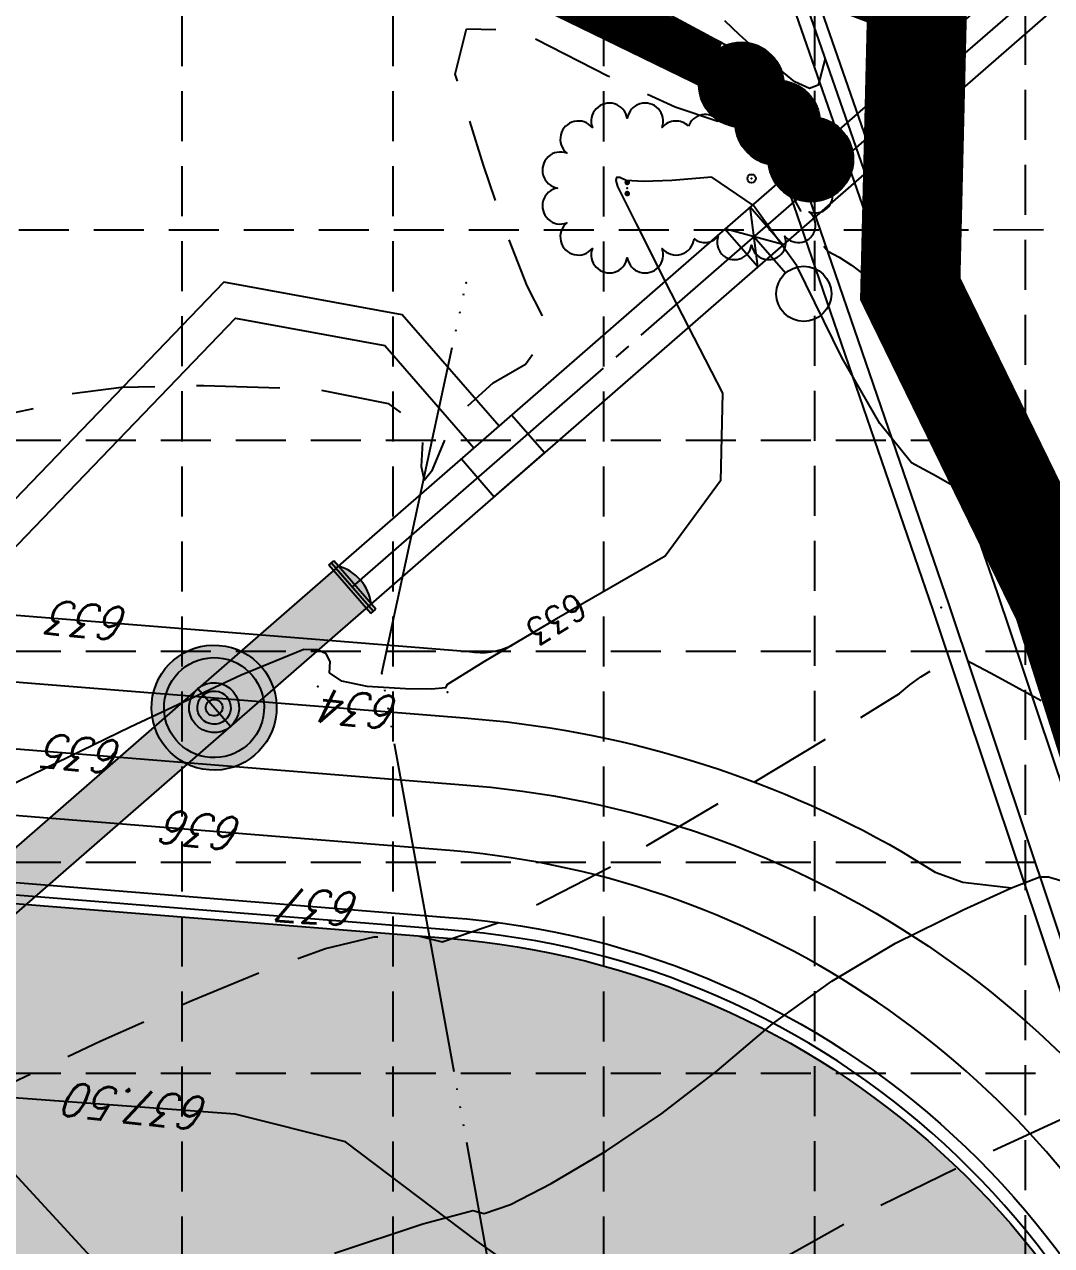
# Model space of a CAD drawing. Header units: feet. Extents: x 4829 to 5337, y 4560 to 5371.
# Drawn here: x 5149.5 to 5211.1, y 5246.1 to 5319.4 of the extents above; entities that cross this region are included whole.
import ezdxf
from ezdxf.enums import TextEntityAlignment as Align

# ---------------------------------------------------------------- set-up
doc = ezdxf.new("R2010")
doc.units = ezdxf.units.FT
doc.header["$LTSCALE"] = 20
doc.header["$MEASUREMENT"] = 0
doc.header["$PDSIZE"] = 0.5
for name, pattern in [('DASHED2', [0.375, 0.25, -0.125]), ('HIDDEN', [0.375, 0.25, -0.125]), ('Prop.Base$0$CENTER', [2.6999999999999997, 2.5, -0.05, 0.1, -0.05]), ('Prop.Base$0$CREEK', [1.2000000000000002, 1, -0.05, 0, -0.05, 0, -0.05, 0, -0.05]), ('Prop.Base$0$DASHED', [0.8, 0.75, -0.05]), ('Prop.Base$0$STRUCTCL', [1.1500000000000001, 1, -0.05, 0.05, -0.05])]:
    doc.linetypes.add(name, pattern=pattern)
doc.layers.get('0').update_dxf_attribs({"linetype": 'CONTINUOUS'})
for name, color, linetype in [('CONST-ENTRANCE', 3, 'CONTINUOUS'), ('EC', 43, 'CONTINUOUS'), ('GRID', 254, 'HIDDEN'), ('PC', 80, 'CONTINUOUS'), ('Prop.Base$0$CREEK', 9, 'Prop.Base$0$CREEK'), ('Prop.Base$0$DISCHARGE-PIPE', 2, 'CONTINUOUS'), ('Prop.Base$0$DISCHARGE-SOLID', 40, 'CONTINUOUS'), ('Prop.Base$0$EELEC', 9, 'CONTINUOUS'), ('Prop.Base$0$EPVMT', 8, 'Prop.Base$0$DASHED'), ('Prop.Base$0$FENCE', 242, 'Prop.Base$0$DASHED'), ('Prop.Base$0$FUTWATER', 3, 'Prop.Base$0$CENTER'), ('Prop.Base$0$HATCH-ROAD', 50, 'CONTINUOUS'), ('Prop.Base$0$PIPE0', 242, 'CONTINUOUS'), ('Prop.Base$0$PPVMT-PS', 2, 'CONTINUOUS'), ('Prop.Base$0$PSEW0', 52, 'CONTINUOUS'), ('Prop.Base$0$PSEW1', 30, 'CONTINUOUS'), ('Prop.Base$0$PTGSR', 6, 'CONTINUOUS'), ('Prop.Base$0$pwat', 2, 'CONTINUOUS'), ('Prop.Base$0$TREE', 72, 'CONTINUOUS'), ('Prop.Base$0$TREET', 23, 'CONTINUOUS'), ('Prop.Base$0$WALL', 52, 'CONTINUOUS'), ('SANDBAGS', 3, 'CONTINUOUS'), ('SILT FENCE', 4, 'DASHED2')]:
    doc.layers.add(name, color=color, linetype=linetype)
doc.styles.add('80', font='romans.shx', dxfattribs={"width": 0.9, "height": 1.6})
doc.styles.add('S100', font='romans.shx', dxfattribs={"width": 0.9, "oblique": 20, "height": 2})
doc.linetypes.add('Prop.Base$0$FENCELINE2', pattern='A,0.25,[132,ltypeshp.shx,S=0.1,R=0,X=0,Y=0],-0.2,1', length=1.45)

# ---------------------------------------------------------------- blocks, each defined once
blk = doc.blocks.new('Prop.Base$0$treet')
at = {"layer": 'Prop.Base$0$TREET', "const_width": 0.5}
blk.add_lwpolyline([(-0.25, 0, 1), (0.25, 0, 1)], format="xyb", close=True, dxfattribs=at)
blk = doc.blocks.new('Prop.Base$0$2-treet')
at = {"layer": 'Prop.Base$0$TREET', "rotation": 191.7768489882769}
for p in [(4.326576799940085e-06, 0.9999999999922693), (-4.32657657256641e-06, -0.9999999999888587)]:
    blk.add_blockref('Prop.Base$0$treet', p, dxfattribs=at)
blk = doc.blocks.new('Prop.Base$0$FLG36')
for p, q in [((2.379999999999995, 22.99999999999983), (-2.379999999999995, 22.99999999999983)), ((-2.379999999999995, 22.99999999999983), (-2.379999999999995, -23.00000000000054)), ((0, 22.99999999999983), (0, -22.99999999999986)), ((2.379999999999995, 22.99999999999983), (2.379999999999995, -22.99999999999946)), ((2.379999999999995, -22.99999999999946), (-2.379999999999995, -23.00000000000054))]:
    blk.add_line(p, q)

msp = doc.modelspace()

# ---------------------------------------------------------------- hatches: boundary and pattern name
at = {"layer": 'Prop.Base$0$DISCHARGE-SOLID'}
for points in [[(5170.127409438058, 5284.499604151051), (5168.156543449393, 5286.761392988047), (5159.859634549191, 5279.537607688018), (5161.831246880191, 5277.27646862598)], [(5170.27649525591, 5284.629480165231, 0.3007230583122805), (5168.306525818535, 5286.892098411246)], [(5130.301375236529, 5187.597040369435), (5133.291742575754, 5187.356825514581), (5138.911997134934, 5257.321797842871), (5161.836770233015, 5277.28129002177), (5159.854928050559, 5279.533464083783), (5136.019533627048, 5258.780790028534)]]:
    msp.add_hatch(color=253, dxfattribs=at).paths.add_polyline_path(points)
h = msp.add_hatch(color=253, dxfattribs=at)
h.paths.add_polyline_path([(5170.400552498359, 5284.184954749746), (5170.550134868839, 5284.315190019752), (5168.03298259132, 5287.206277852431), (5167.88340022085, 5287.076042582413)])
h.paths.add_polyline_path([(5170.250970127886, 5284.054719479738), (5170.400552498359, 5284.184954749746), (5170.126949074049, 5284.499203330603), (5169.977366749144, 5284.368968008256)])
h.paths.add_polyline_path([(5168.007421488096, 5286.631558486444), (5168.15700381331, 5286.76179380843), (5167.88340022085, 5287.076042582413), (5167.733817850374, 5286.945807312411)])
h = msp.add_hatch(color=253, dxfattribs=at)
edge = h.paths.add_edge_path(flags=16)
edge.add_ellipse((5160.845813655042, 5278.407363309298), major_axis=(-2.121320343560379, 2.121320343560396), ratio=0.9999999999995101, start_angle=476.0447881962345, end_angle=596.0447726997355)
edge.add_line((5163.7902469941, 5278.982091342227), (5159.871326829695, 5275.57004495789))
edge = h.paths.add_edge_path()
edge.add_ellipse((5160.845813655042, 5278.407363309298), major_axis=(2.651650429450776, 2.651650429450753), ratio=0.9999999999995421, start_angle=559.6229647833025, end_angle=692.4665961126354)
edge.add_line((5164.422909039369, 5279.532924774274), (5163.790246994101, 5278.982091342229))
edge.add_ellipse((5160.845813655042, 5278.407363309298), major_axis=(-2.121320343560379, 2.121320343560396), ratio=0.9999999999995101, start_angle=476.0447881962345, end_angle=596.0447726997355, ccw=False)
edge.add_line((5159.871326829697, 5275.570044957892), (5159.238664784429, 5275.019211525848))
edge = h.paths.add_edge_path(flags=16)
edge.add_ellipse((5160.845813655042, 5278.407363309298), major_axis=(-2.121320343560379, 2.121320343560396), ratio=0.9999999999995101, start_angle=296.0447731509286, end_angle=416.0447874673189)
edge.add_line((5157.901380464119, 5277.832634517459), (5161.820301225441, 5281.244681404813))
edge = h.paths.add_edge_path()
edge.add_ellipse((5160.845813655042, 5278.407363309298), major_axis=(-2.121320343560379, 2.121320343560396), ratio=0.9999999999995101, start_angle=296.04477315092856, end_angle=416.0447874673189, ccw=False)
edge.add_line((5161.820301225439, 5281.244681404813), (5162.452963200205, 5281.795514772779))
edge.add_ellipse((5160.845813655042, 5278.407363309298), major_axis=(2.651650429450776, 2.651650429450753), ratio=0.9999999999995421, start_angle=379.6229533762524, end_angle=512.4666072420108)
edge.add_line((5157.268718489348, 5277.281801149492), (5157.901380464114, 5277.832634517459))
at = {"layer": 'Prop.Base$0$HATCH-ROAD'}
h = msp.add_hatch(color=253, dxfattribs=at)
edge = h.paths.add_edge_path()
edge.add_line((5203.108353999986, 5033.195138999974), (5202.215681999989, 5034.905194999972))
edge.add_line((5202.21568199999, 5034.905194999972), (5192.015872999995, 5056.596513999973))
edge.add_line((5192.015872999995, 5056.596513999971), (5209.419229847339, 5065.480838815544))
edge.add_line((5209.41922984734, 5065.480838815547), (5214.682682779313, 5132.548228765501))
edge.add_line((5214.682682779312, 5132.548228765501), (5210.694460224135, 5132.855017206877))
edge.add_line((5210.694460224133, 5132.855017206879), (5211.68851665791, 5145.521373558468))
edge.add_arc((5181.780478872814, 5147.868558222845), 30.00000000005978, 355.5126213478386, 370.1602985273819)
edge.add_line((5211.310021197645, 5153.1606400523), (5200.360558838229, 5220.032410889488))
edge.add_arc((5170.831016513439, 5214.740329060017), 30.0000000000198, 10.16029852742904, 85.40731763288804)
edge.add_line((5173.233165061815, 5244.64400245231), (5165.531874380344, 5245.26264364692))
edge.add_arc((5164.731158197556, 5235.294752516163), 9.999999999999321, 85.40731763292293, 175.4073176328814)
edge.add_line((5154.763267066802, 5236.095468698953), (5154.362908975403, 5231.111523133563))
edge.add_line((5154.362908975401, 5231.111523133563), (5136.420704940046, 5232.552812262591))
edge.add_line((5136.420704940048, 5232.552812262591), (5136.569111039494, 5234.400278161529))
edge.add_arc((5126.60121990874, 5235.200994344319), 9.99999999999682, 355.4073176329061, 471.8842539413008)
edge.add_arc((5137.783203308933, 5207.362832637084), 40.0000000000008, 111.8842539412732, 141.3645244767783)
edge.add_line((5106.53784177188, 5232.337367315812), (5104.251761139246, 5229.477277356626))
edge.add_line((5104.251761139246, 5229.477277356622), (5082.769629014677, 5195.121991460838))
edge.add_arc((5107.383026432473, 5177.970295697613), 30.00000000001177, 145.1295231976161, 170.0706108827104)
edge.add_line((5077.832396198686, 5183.14332699337), (5066.59952537014, 5118.976227793588))
edge.add_arc((5071.511892376469, 5118.044213633276), 4.999999999985185, 169.2570684416148, 302.718605017008)
edge.add_line((5074.214460108285, 5113.837537076328), (5074.763636435484, 5113.001830571841))
edge.add_line((5074.763636435486, 5113.001830571844), (5074.110055474435, 5112.572336258053))
edge.add_line((5074.110055474435, 5112.57233625805), (5072.862202846115, 5112.005460664309))
edge.add_line((5072.862202846114, 5112.00546066431), (5072.1393346102, 5111.7150071752))
edge.add_line((5072.1393346102, 5111.715007175199), (5069.503210421429, 5110.738546599388))
edge.add_line((5069.503210421431, 5110.738546599385), (5065.365116672827, 5109.262559425242))
edge.add_line((5065.365116672828, 5109.262559425245), (5060.69364753195, 5107.520431510593))
edge.add_line((5060.693647531951, 5107.520431510593), (5055.88741144505, 5105.519857073347))
edge.add_line((5055.887411445049, 5105.519857073345), (5051.349670318678, 5103.273302439239))
edge.add_line((5051.349670318678, 5103.273302439242), (5047.467233090511, 5100.827693825854))
edge.add_line((5047.467233090511, 5100.827693825857), (5044.176265089997, 5098.168862333542))
edge.add_line((5044.176265089995, 5098.168862333541), (5041.360742112562, 5095.313687579664))
edge.add_line((5041.360742112564, 5095.313687579665), (5038.912024064588, 5092.279688653769))
edge.add_line((5038.912024064587, 5092.279688653764), (5036.800762852271, 5089.204554978473))
edge.add_line((5036.800762852271, 5089.204554978475), (5035.976359000001, 5089.770556999975))
edge.add_line((5035.976359000004, 5089.770556999975), (5038.405513472125, 5093.853865686838))
edge.add_arc((4995.434458070253, 5119.41728481745), 49.99999999997968, 329.2516469415858, 349.2570684418282)
edge.add_line((5044.558128133667, 5110.097143214519), (5046.923589572772, 5122.56478074972))
edge.add_line((5046.923589572772, 5122.564780749714), (5052.058864180277, 5151.899728172079))
edge.add_arc((5101.309914569909, 5143.278009345832), 50.00000000000989, 158.1472627682734, 170.0706108827157, ccw=False)
edge.add_line((5054.90273394848, 5161.889123948969), (5083.813006854892, 5233.981314191816))
edge.add_arc((5137.592838584279, 5207.378124549238), 60.00000000000045, 85.40731763293809, 153.6798467507531, ccw=False)
edge.add_line((5142.397135680971, 5267.185471333783), (5174.834597427389, 5264.579784713806))
edge.add_arc((5170.831016513454, 5214.740329060015), 50.0000000000064, 10.160298527453108, 85.40731763291348, ccw=False)
edge.add_line((5220.046920388072, 5223.560465442479), (5230.996382747485, 5156.688694605295))
edge.add_arc((5181.78047887289, 5147.868558222825), 49.99999999998517, -4.48737865212712, 10.160298527467774, ccw=False)
edge.add_line((5231.627208514612, 5143.956583782229), (5230.557333417511, 5130.324139213553))
edge.add_line((5230.557333417508, 5130.32413921355), (5224.194910942787, 5049.253580655624))
edge.add_arc((5343.827062082935, 5039.864841998177), 119.9999999999855, 175.5126213478605, 190.7037244954797)
edge.add_line((5225.914975051362, 5017.577183263913), (5208.802557152216, 5018.951816048198))
edge.add_line((5208.802557152216, 5018.951816048195), (5203.108353999987, 5033.195138999974))
at = {"layer": 'SANDBAGS'}
h = msp.add_hatch(dxfattribs=at)
h.set_pattern_fill('ANSI31', color=2, scale=0.5, style=0)
h.set_pattern_definition([(45, (2761.495573648682, 3024.688460101806), (-0.04419417382415922, 0.04419417382415922), [])])
edge = h.paths.add_edge_path()
edge.add_arc((5192.488998363264, 5315.770422603982), 2.546043524745688, 0, 360)
h = msp.add_hatch(dxfattribs=at)
h.set_pattern_fill('ANSI31', color=2, scale=0.5, style=0)
h.set_pattern_definition([(45, (2763.682724790034, 3022.400928014842), (-0.04419417382415922, 0.04419417382415922), [])])
edge = h.paths.add_edge_path()
edge.add_arc((5194.676149504616, 5313.482890517019), 2.546043524745688, 0, 360)
h = msp.add_hatch(dxfattribs=at)
h.set_pattern_fill('ANSI31', color=2, scale=0.5, style=0)
h.set_pattern_definition([(45, (2765.666405868207, 3020.215071985578), (-0.04419417382415922, 0.04419417382415922), [])])
edge = h.paths.add_edge_path()
edge.add_arc((5196.659830582788, 5311.297034487755), 2.546043524745688, 0, 360)

# ---------------------------------------------------------------- linework, layer by layer
at = {"layer": 'CONST-ENTRANCE', "color": 1, "linetype": 'HIDDEN', "const_width": 6, "flags": 128}
msp.add_lwpolyline([(5025.703012550485, 5171.200891394617), (5025.703012550485, 5171.200891394617), (5035.493584285423, 5128.241327259306), (5003.458221439481, 5046.681206865149), (5080.709449168308, 5115.036281934635), (5080.298148233094, 5137.099577919511), (5108.980205404328, 5135.018782390165), (5112.912420335536, 5169.698690310594), (5181.841879136929, 5163.456303722557), (5186.00540168559, 5219.406556573009), (5199.189899466693, 5204.378592960424), (5205.520821219021, 5132.305736364714), (5204.17855100216, 5069.432251508781), (5187.795867280222, 5060.264693103625), (5207.706995367992, 5016.247829731202), (5219.310523317306, 5015.539777482523), (5229.78211432956, 5014.853729984019), (5246.804871282308, 5174.532897013909), (5211.768368655425, 5284.813950995534), (5202.628408402459, 5303.520398983132), (5203.063643937773, 5321.574300565822), (5141.593780887701, 5344.85527252334), (5140.305931787145, 5350.586153735043)], dxfattribs=at)
at = {"layer": 'EC', "color": 43, "flags": 128}
for points, elevation in [([(5197.511679388009, 5317.339465455514), (5197.111143773363, 5315.742826766353), (5196.571236593007, 5315.544111083225), (5195.691690039617, 5315.94499906155), (5194.472504113195, 5316.94549070133), (5193.368366595723, 5317.887608483421), (5192.379277487204, 5318.771352407824), (5191.505236787638, 5319.596722474541)], 632), ([(5206.590316548418, 5291.250252186795), (5206.518420147607, 5290.963654513709), (5206.40463056725, 5290.94183366198), (5206.212999606942, 5291.041490795066), (5205.943527266682, 5291.262625912966), (5205.268236129907, 5291.677588810762), (5204.187126196615, 5292.286379488455), (5202.700197466807, 5293.088997946044), (5200.809309981552, 5295.46138365025), (5198.514463740848, 5299.403536601074), (5195.815658744697, 5304.915456798514), (5193.218276848971, 5308.524794157643), (5190.722318053672, 5310.23154867846), (5188.3277823588, 5310.035720360965), (5186.609668817639, 5309.96750326546), (5185.567977430191, 5310.026897391947), (5185.202708196456, 5310.213902740426), (5184.997123569913, 5310.216700990918), (5184.951223550564, 5310.035292143427), (5185.065008138408, 5309.669676197951), (5186.170614224164, 5307.420954722484), (5188.268041807831, 5303.289127717026), (5191.35729088941, 5297.274195181576), (5191.243147203944, 5292.009219468875), (5187.925610751436, 5287.494200578924), (5181.404681531882, 5283.729138511723), (5177.031497026025, 5281.15645164955), (5174.806057233867, 5279.776139992407), (5174.728362155405, 5279.588203540292), (5173.907271171048, 5279.508425636683), (5172.342784280795, 5279.53680628158), (5170.034901484646, 5279.673345474981), (5168.511553034479, 5279.990596908205), (5167.772738930296, 5280.488560581251), (5167.818459172096, 5281.167236494119), (5167.575649747946, 5281.628006163484), (5167.04431065785, 5281.870869589352), (5166.224441901807, 5281.895826771718), (5162.477729022552, 5280.353701143773), (5155.804172020089, 5277.244492705518), (5146.203770894415, 5272.568201456952)], 633), ([(5168.066996395553, 5245.679233109343), (5173.37060939809, 5247.443942509668), (5176.368850429364, 5248.239672480716), (5177.061719489376, 5248.066423022487), (5178.631442484549, 5248.605142180129), (5181.078019414884, 5249.855829953644), (5184.401450280382, 5251.81848634303), (5187.721470190303, 5254.071680991895), (5191.038079144648, 5256.615413900241), (5194.351277143415, 5259.449685068066), (5197.917430891646, 5262.003651317958), (5201.736540389341, 5264.277312649915), (5205.808605636499, 5266.270669063939), (5205.808605636499, 5266.270669063939), (5208.696077588633, 5267.598647742858), (5210.398956245744, 5268.261248686675), (5210.91724160783, 5268.258471895388), (5211.663934732071, 5268.037835533692), (5212.639035618466, 5267.599339601587), (5215.046052915563, 5266.286628596557)], 634)]:
    msp.add_lwpolyline(points, dxfattribs=dict(at, elevation=elevation))
at = {"layer": 'EC', "color": 43, "linetype": 'HIDDEN', "flags": 128}
for points, elevation in [([(4909.020739801101, 5198.629763782753), (4904.544322064346, 5162.860631960899), (4903.529487349108, 5150.355476335402), (4903.738026787008, 5143.229730995337), (4905.169940378047, 5141.483395940702), (4905.34296572964, 5140.203546784508), (4904.25710284179, 5139.390183526754), (4901.912351714494, 5139.043306167441), (4899.892041496886, 5137.294926776538), (4898.196172188966, 5134.145045354045), (4896.824743790733, 5129.593661899961), (4900.781786960735, 5113.138198715977), (4910.06730169897, 5084.778655802089), (4924.681288005439, 5044.515033158301), (4935.84309513174, 5017.479920199173), (4943.552723077871, 5003.673316924707), (4947.810171843832, 5003.095223334903), (4951.525951940721, 5005.1482739841), (4954.700063368539, 5009.8324688723), (4957.332506127286, 5017.147807999499), (4959.378220872397, 5022.093681832917), (4960.837207603873, 5024.670090372551), (4961.709466321714, 5024.877033618403), (4962.507485725063, 5024.261633622833), (4963.231265813922, 5022.823890385845), (4963.880806588289, 5020.563803907435), (4964.20122374634, 5020.070112216601), (4964.192517288081, 5021.342815313343), (4963.854687213507, 5024.381913197661), (4963.687160673238, 5027.054091574377), (4963.689937667276, 5029.359350443491), (4963.86301819562, 5031.297689805004), (4964.531822199073, 5033.317251461498), (4965.696349677635, 5035.418035412976), (4967.356600631306, 5037.600041659434), (4968.569436484599, 5039.687372367578), (4969.334857237517, 5041.680027537408), (4969.652862890057, 5043.578007168923), (4970.409999377222, 5045.670755670544), (4971.606266699016, 5047.958273042272), (4973.241664855436, 5050.440559284107), (4974.529095330652, 5053.407212442979), (4975.468558124665, 5056.858232518891), (4976.060053237473, 5060.793619511841), (4976.922973561451, 5064.735624704426), (4978.057319096599, 5068.684248096647), (4979.463089842915, 5072.639489688504), (4980.455883256959, 5075.51348607293), (4981.035699338731, 5077.306237249929), (4981.202538088231, 5078.017743219497), (4981.45421372778, 5079.637585080852), (4981.79072625738, 5082.165762833992), (4982.212075677028, 5085.602276478918), (4982.978419257292, 5090.577364347932), (4984.08975699817, 5097.091026441037), (4985.546088899663, 5105.14326275823), (4986.665398565351, 5111.268149130761), (4987.447685995236, 5115.465685558634), (4987.892951189317, 5117.735872041845), (4988.262206426225, 5119.363193744621), (4988.555451705962, 5120.347650666961), (4988.772687028525, 5120.689242808868), (4989.029441475444, 5121.055185078494), (4989.32571504672, 5121.445477475841), (4989.66150774235, 5121.860120000911), (4989.66150774235, 5121.860120000911), (4993.450563922655, 5124.094739082847), (5000.692883587638, 5128.149334721652), (5011.388466737294, 5134.023906917326), (5018.661777414349, 5137.926180352228), (5022.512815618801, 5139.856155026358), (5022.941581350652, 5139.813830939715), (5023.378781217314, 5140.452241846659), (5023.824415218786, 5141.77138774719), (5024.27848335507, 5143.771268641305), (5024.85894694588, 5144.982709893187), (5025.565805991221, 5145.405711502838), (5026.399060491088, 5145.040273470255), (5027.089982035091, 5144.883108647395), (5027.638570623231, 5144.934217034259), (5028.044826255507, 5145.193598630845), (5028.403777057119, 5145.369122881564), (5028.715423028068, 5145.460789786415), (5028.979764168353, 5145.4685993454), (5029.285911285919, 5145.602425718454), (5029.633864380767, 5145.862268905582), (5030.023623452897, 5146.248128906782), (5030.314259455063, 5146.526975306452), (5030.505772387262, 5146.698808104594), (5030.598162249496, 5146.763627301208), (5030.673737878686, 5146.832987129427), (5030.732499274832, 5146.906887589254), (5030.774446437932, 5146.985328680689), (5030.999742428732, 5147.170588328781), (5031.408387247231, 5147.462666533532), (5032.00038089343, 5147.86156329494), (5032.711030020696, 5148.48489324404), (5033.54033462903, 5149.332656380831), (5034.488294718433, 5150.404852705315), (5034.889135102603, 5151.288625748568), (5034.742855781539, 5151.983975510591), (5034.049456755244, 5152.490901991387), (5033.676694007831, 5153.088412140874), (5033.624567539299, 5153.776505959054), (5033.89307734965, 5154.555183445926), (5033.734736217765, 5156.664420654616), (5033.149544143645, 5160.104217585124), (5032.137501127289, 5164.874574237449), (5032.58281510382, 5171.146158115757), (5034.485486073239, 5178.918969220047), (5037.845514035544, 5188.19300755032), (5041.801024008409, 5196.909875525365), (5046.352015991834, 5205.069573145186), (5051.49848998582, 5212.672100409782), (5055.842995636021, 5219.422145264332), (5059.385532942436, 5225.319707708838), (5062.126101905066, 5230.364787743299), (5065.036411294872, 5235.885874259031), (5068.116461111857, 5241.882967256035), (5071.366251356016, 5248.356066734309), (5073.817566514983, 5253.193199495168), (5075.470406588756, 5256.394365538614), (5076.324771577336, 5257.959564864643), (5077.481504635902, 5260.083092866078), (5078.940605764456, 5262.764949542921), (5080.702074962995, 5266.005134895169), (5081.992444869744, 5268.266215588553), (5082.811715484704, 5269.548191623072), (5083.159886807874, 5269.851062998727), (5083.565966621842, 5270.287946827728), (5083.565966621842, 5270.287946827728), (5084.029954926609, 5270.858843110078), (5084.551851722174, 5271.563751845774), (5084.978422783399, 5272.135154507214), (5085.309668110284, 5272.573051094398), (5085.545587702829, 5272.877441607323), (5086.838247861054, 5275.701752907467), (5089.187648584959, 5281.045984994829), (5092.593789874543, 5288.91013786941), (5095.13404825917, 5294.698091292612), (5096.808423738837, 5298.409845264436), (5097.616916313545, 5300.045399784881), (5098.340836973633, 5301.400007363916), (5098.980185719103, 5302.473668001542), (5099.534962549954, 5303.266381697759), (5100.494329802606, 5304.201536556834), (5101.858287477065, 5305.279132578768), (5103.626835573326, 5306.499169763561), (5105.46887049209, 5307.669479946504), (5107.384392233359, 5308.7900631276), (5109.373400797131, 5309.860919306847), (5110.663789721209, 5310.233371508155), (5111.255559005597, 5309.907419731522), (5111.148708650291, 5308.883063976949), (5110.880731032821, 5307.542604012708), (5110.451626153187, 5305.886039838795), (5109.861394011388, 5303.913371455214), (5109.906499994372, 5302.805213691421), (5110.586944102139, 5302.561566547418), (5111.902726334687, 5303.182430023204), (5112.568586305602, 5303.08467444574), (5112.584524014886, 5302.268299815028), (5111.950539462534, 5300.733306131065), (5115.011009831888, 5299.439000190481), (5121.765935122949, 5298.385381993279), (5132.215315335715, 5297.572451539457), (5139.895463736038, 5296.919488295427), (5144.806380323922, 5296.426492261193), (5146.948065099362, 5296.093463436752), (5148.872903109705, 5296.113553058466), (5150.580894354953, 5296.486761126338), (5152.072038835103, 5297.213087640364), (5155.288708516215, 5297.629649160097), (5160.230903398287, 5297.736445685536), (5166.898623481321, 5297.533477216681), (5171.293632450643, 5296.65391501076), (5173.415930306254, 5295.097759067776), (5173.265517048153, 5292.865009387727), (5173.44722745162, 5292.058604687464), (5173.961061516656, 5292.678544966991), (5174.80701924326, 5294.724830226303), (5176.017126703973, 5296.462086984895), (5177.591383898796, 5297.890315242767), (5179.529790827729, 5299.009514999919), (5180.515959428861, 5300.351646405716), (5180.549889702193, 5301.916709460159), (5179.631581647725, 5303.704704163248), (5178.453200227704, 5306.715953976269), (5177.014745442129, 5310.950458899224), (5175.316217291002, 5316.408218932111), (5176.001393345856, 5319.11621339926), (5179.070273606693, 5319.074442300674), (5184.522858073513, 5316.282905636349), (5188.524445819085, 5314.45185662221), (5191.07503684341, 5313.58129525826), (5191.07503684341, 5313.58129525826), (5192.174631146489, 5313.671221544496), (5193.320799933157, 5312.887463109882), (5194.513543203417, 5311.230019954417), (5195.752860957267, 5308.698892078102), (5196.806676884137, 5306.888616735008), (5197.674990984027, 5305.799193925137), (5198.357803256937, 5305.430623648485), (5199.108129041851, 5304.942729928232), (5199.925968338771, 5304.335512764379), (5200.811321147696, 5303.608972156924), (5201.440925688266, 5303.281548115474), (5201.814781960485, 5303.353240640031), (5202.050997968213, 5304.294858821155)], 632.5), ([(4904.913535235709, 5192.590605350089), (4901.020921975669, 5161.486404397922), (4900.138439754036, 5150.61214344435), (4900.319781940791, 5144.41572201329), (4901.564948535934, 5142.897140104741), (4901.715408304781, 5141.784206037988), (4900.771161247335, 5141.07691981303), (4898.732207363593, 5140.775281429869), (4896.975381525404, 5139.254921802855), (4895.50068373277, 5136.515840931989), (4894.308113985688, 5132.55803881727), (4898.695557018482, 5115.641004118699), (4908.663012831154, 5085.764736836277), (4924.210481423703, 5042.929236970002), (4936.08525960489, 5014.167230436442), (4944.287347374716, 4999.478717235598), (4948.816744733182, 4998.86369736747), (4952.769873820735, 5001.047888581141), (4956.146734637376, 5006.031290876613), (4958.947327183106, 5013.813904253884), (4961.002738762239, 5019.046999152423), (4962.312969374777, 5021.730575572231), (4962.87801902072, 5021.864633513305), (4963.484707707401, 5021.153755705361), (4964.133035434821, 5019.597942148397), (4964.823002202981, 5017.197192842413), (4965.163361422493, 5016.672774863074), (4965.154113093357, 5018.024688210379), (4964.795257215575, 5021.252932884329), (4964.596685184892, 5023.860508284961), (4964.55839700131, 5025.847414412275), (4964.680392664829, 5027.213651266271), (4965.470590327289, 5029.056113729728), (4966.928989988693, 5031.374801802648), (4969.055591649037, 5034.169715485029), (4970.609103022505, 5036.843360056539), (4971.589524109098, 5039.395735517179), (4971.996854908816, 5041.826841866947), (4972.966664748198, 5044.507426045134), (4974.498953627248, 5047.43748805174), (4976.593721545963, 5050.617027886765), (4978.079433882785, 5053.330196949485), (4978.956090637716, 5055.576995239901), (4979.223691810755, 5057.357422758013), (4979.654123530181, 5059.253482410906), (4980.247385795996, 5061.265174198581), (4981.003478608199, 5063.392498121037), (4981.739464547919, 5065.627855801756), (4982.455343615157, 5067.971247240739), (4983.151115809914, 5070.422672437984), (4983.685582688185, 5072.361910999032), (4984.058744249971, 5073.788962923882), (4984.270600495272, 5074.703828212532), (4984.432775892326, 5075.565001225412), (4984.545270441133, 5076.372481962519), (4984.608084141692, 5077.126270423853), (4984.764615015069, 5078.56391951447), (4985.014863061268, 5080.685429234371), (4985.358828280283, 5083.490799583555), (4986.059951362648, 5087.969757627179), (4987.118232308362, 5094.122303365248), (4988.533671117426, 5101.948436797758), (4989.538949125353, 5107.083409460944), (4990.134066332144, 5109.527221354806), (4990.319022737799, 5109.279872479345), (4990.319022737799, 5109.279872479345), (4990.607186666676, 5109.479165280888), (4990.998558118774, 5110.125099759439), (4991.493137094093, 5111.217675914996), (4992.979988555206, 5113.230767472139), (4995.459112502111, 5116.164374430868), (4998.93050893481, 5120.018496791182), (5003.878719296858, 5124.037936088544), (5010.303743588257, 5128.222692322955), (5018.205581809005, 5132.572765494413), (5023.458073931361, 5135.824972076684), (5026.061219955327, 5137.979312069769), (5026.0150198809, 5139.035785473666), (5025.965328054296, 5139.956420446382), (5025.912144475516, 5140.74121698792), (5025.855469144558, 5141.390175098277), (5025.864336415005, 5142.02828100301), (5025.938746286857, 5142.655534702121), (5026.078698760113, 5143.271936195608), (5026.233501908941, 5143.655897988404), (5026.403155733341, 5143.80742008051), (5026.587660233311, 5143.726502471925), (5026.740648466817, 5143.691702039333), (5026.862120433858, 5143.703018782734), (5026.952076134433, 5143.760452702128), (5027.271022664006, 5143.806393037603), (5027.818960022577, 5143.840839789161), (5028.595888210145, 5143.863792956799), (5029.182083675261, 5143.946655716059), (5029.57754641793, 5144.089428066938), (5029.782276438145, 5144.292110009438), (5030.168596870933, 5144.602510526005), (5030.736507716293, 5145.02062961664), (5031.486008974224, 5145.546467281341), (5032.099106859388, 5146.109140254798), (5032.575801371787, 5146.70864853701), (5032.916092511419, 5147.344992127976), (5033.185938359007, 5147.798185371657), (5033.385338914554, 5148.068228268057), (5033.514294178059, 5148.155120817173), (5034.005329136759, 5148.671200297837), (5034.858443790656, 5149.616466710048), (5036.073638139748, 5150.990920053809), (5036.827117369612, 5151.948637910169), (5037.118881480247, 5152.48962027913), (5036.948930471652, 5152.61386716069), (5036.85756690971, 5152.760315956693), (5036.844790794421, 5152.92896666714), (5036.910602125784, 5153.11981929203), (5036.871792963893, 5153.636790007864), (5036.728363308751, 5154.479878814644), (5036.480313160353, 5155.649085712369), (5038.381672344267, 5162.132942741257), (5042.432440860492, 5173.931449901313), (5048.632618709026, 5191.044607192531), (5053.370918985974, 5203.346879064029), (5056.647341691332, 5210.838265515807), (5058.461886825104, 5213.518766547862), (5059.993673752508, 5215.898699110987), (5061.242702473544, 5217.97806320518), (5062.208972988214, 5219.756858830439), (5064.321597080885, 5223.867644423252), (5067.580574751559, 5230.31041998362), (5071.985906000234, 5239.085185511541), (5075.100600022965, 5245.26691666648), (5075.100600022965, 5245.26691666648), (5076.924656819755, 5248.85561344844), (5077.458076390602, 5249.851275857418), (5078.345828802368, 5251.630566717969), (5079.587914055054, 5254.193486030094), (5081.18433214866, 5257.540033793792), (5082.268525213743, 5259.787561669491), (5082.840493250304, 5260.936069657194), (5082.900236258343, 5260.9855577569), (5083.032517606965, 5261.09988319398), (5083.237337296172, 5261.279045968437), (5083.514695325963, 5261.523046080269), (5084.804936914497, 5262.448231698791), (5087.108062061777, 5264.054602824005), (5090.424070767801, 5266.34215945591), (5092.725969112224, 5267.916312027), (5094.013757095047, 5268.777060537278), (5094.287434716269, 5268.924404986742), (5094.464985772421, 5268.975652545113), (5094.546410263503, 5268.930803212392), (5094.531708189515, 5268.789856988578), (5094.088659427687, 5267.247897471731), (5093.217263978021, 5264.304924661851), (5091.917521840515, 5259.960938558937), (5091.250232859359, 5257.158944830277), (5091.215397034554, 5255.898943475871), (5091.8130143661, 5256.180934495719), (5092.036331783731, 5255.944993267962), (5091.885349287447, 5255.1911197926), (5091.360066877248, 5253.919314069634), (5093.484961645539, 5252.878510543254), (5098.26003359232, 5252.06870921346), (5105.685282717592, 5251.489910080252), (5105.685282717592, 5251.489910080252), (5111.724063860916, 5250.840084649901), (5116.376377022293, 5250.119232922405), (5119.642222201723, 5249.327354897764), (5123.251380385193, 5249.250525645622), (5127.203851572706, 5249.888745165978), (5131.499635764259, 5251.242013458832), (5134.945025329542, 5252.113787314087), (5137.540020268556, 5252.504066731745), (5139.284620581299, 5252.412851711804), (5142.610296573404, 5253.364178331871), (5147.517048244871, 5255.358046591943), (5154.004875595699, 5258.394456492023), (5159.502658134073, 5260.839998292221), (5164.010395859998, 5262.694671992538), (5167.528088773469, 5263.958477592974), (5170.454532281504, 5264.655658925156), (5172.789726384103, 5264.786215989084), (5174.533671081266, 5264.350148784756), (5178.484648620088, 5265.70609967426), (5184.642659000569, 5268.854068657595), (5193.007702222707, 5273.794055734761), (5198.788936096028, 5277.262352569564), (5201.986360620532, 5279.258959162002), (5202.599975796218, 5279.783875512077), (5203.26043920938, 5280.256878468648), (5203.967750860016, 5280.677968031717), (5204.721910748127, 5281.047144201281), (5205.256680058581, 5281.29309022403), (5205.572058791377, 5281.41580609996), (5205.668046946517, 5281.415291829074), (5206.303301932971, 5281.103400296968), (5207.477823750743, 5280.480131503643), (5210.905401048914, 5278.610839394556)], 633.5), ([(5219.186704782211, 5253.962417798559), (5217.80024748619, 5254.71854769953), (5217.024567531171, 5254.972270770415), (5216.166436269144, 5255.101651961702), (5215.225853700109, 5255.106691273389), (5212.135475118685, 5253.904205261686), (5206.89530052487, 5251.494193926595), (5199.505329918667, 5247.876657268114), (5193.435887929372, 5244.487363649895), (5188.686974556986, 5241.326313071939), (5185.258589801508, 5238.393505534243), (5182.53762960355, 5236.227284523614), (5180.524093963115, 5234.827650040053), (5179.2179828802, 5234.194602083557), (5177.490947165845, 5233.567707383816), (5175.342986820052, 5232.94696594083), (5172.774101842818, 5232.332377754598), (5169.068888976821, 5231.521895362303), (5164.227348222059, 5230.515518763943), (5158.249479578533, 5229.313247959521), (5154.047459804528, 5228.607722141265), (5151.621288900043, 5228.398941309179), (5150.970966865078, 5228.68690546326), (5148.398845997327, 5228.519442148105), (5143.904926296789, 5227.896551363714), (5137.489207763466, 5226.818233110087), (5131.737324282885, 5226.305572904881), (5126.649275855049, 5226.358570748096), (5122.225062479957, 5226.977226639732), (5118.937013435157, 5227.342072918822), (5116.785128720654, 5227.453109585365), (5115.769408336444, 5227.310336639362), (5114.392159887485, 5226.804008636472), (5112.653383373778, 5225.934125576694), (5110.553078795321, 5224.70068746003), (5106.013228572496, 5223.112552500404), (5099.033832705301, 5221.16972069782), (5089.614891193736, 5218.872192052274), (5083.273761801879, 5217.30449269346), (5080.010444529729, 5216.466622621379), (5079.824939377286, 5216.358581836031), (5079.625836855562, 5216.201046111776), (5079.413136964557, 5215.994015448616), (5079.186839704269, 5215.73748984655), (5078.964331627815, 5215.434253394822), (5078.745612735195, 5215.084306093435), (5078.530683026407, 5214.687647942387), (5077.72527765554, 5213.722560677972), (5076.329396622592, 5212.189044300188), (5074.343039927565, 5210.087098809037), (5072.825871573466, 5208.445356820641), (5071.777891560298, 5207.263818335001), (5071.199099888059, 5206.542483352115), (5070.805877728437, 5206.053564591943), (5070.59822508143, 5205.797062054487), (5070.57614194704, 5205.772975739746), (5070.575064528799, 5206.138426870159), (5070.594992826709, 5206.893415445728), (5070.635926840768, 5208.037941466451), (5070.627690373301, 5208.74086712365), (5070.570283424309, 5209.002192417323), (5070.463705993792, 5208.821917347472), (5070.126445167087, 5208.321619069791), (5069.558500944194, 5207.501297584281), (5068.759873325114, 5206.360952890942), (5068.759873325114, 5206.360952890942), (5066.551983960271, 5203.547533318102), (5062.934832849666, 5199.061038865762), (5057.908419993299, 5192.901469533924), (5054.584366540565, 5188.86935262511), (5052.962672491464, 5186.964688139322), (5053.043337845997, 5187.18747607656), (5050.977205768819, 5182.211276667727), (5046.764276259933, 5172.036089912823), (5040.404549319336, 5156.661915811848), (5036.22669208454, 5146.981067818253), (5034.230704555544, 5142.99354593204), (5034.416586732348, 5144.699350153208), (5034.470462787947, 5145.755362476169), (5034.392332722341, 5146.161582900924), (5034.182196535528, 5145.918011427473), (5034.020817744749, 5145.715821938533), (5033.908196350005, 5145.555014434104), (5033.844332351292, 5145.435588914185), (5033.332885467607, 5145.027019856643), (5032.373855698952, 5144.329307261476), (5030.967243045325, 5143.342451128686), (5030.022934286805, 5142.678045745558), (5029.540929423394, 5142.336091112094), (5029.521228455092, 5142.316587228294), (5029.468258156213, 5142.302407735301), (5029.382018526758, 5142.293552633114), (5029.262509566727, 5142.290021921733), (5029.186277331053, 5142.248273932122), (5029.153321819737, 5142.168308664283), (5029.163643032778, 5142.050126118213), (5029.207911086314, 5141.116390434046), (5029.286125980346, 5139.367101611781), (5029.398287714871, 5136.802259651419), (5028.596921187856, 5134.610037048406), (5026.882026399303, 5132.790433802746), (5024.253603349209, 5131.343449914436), (5019.641923453924, 5127.204143830034), (5013.046986713452, 5120.372515549541), (5004.468793127789, 5110.848565072958), (4998.34261147389, 5103.599307062786), (4994.668441751756, 5098.624741519026), (4993.446283961386, 5095.924868441678), (4992.479163050511, 5094.328694939721), (4991.767079019132, 5093.836221013156), (4991.31003186725, 5094.447446661983), (4990.774131231166, 5093.576583475737), (4990.159377110885, 5091.223631454417), (4989.465769506403, 5087.388590598025), (4988.947180001208, 5084.373658067192), (4988.6036085953, 5082.178833861919), (4988.43505528868, 5080.804117982206), (4988.276567639256, 5079.334197727687), (4988.128145647033, 5077.769073098361), (4987.989789312008, 5076.10874409423), (4987.742003664215, 5074.330150023261), (4987.384788703657, 5072.433290885452), (4986.918144430331, 5070.418166680804), (4986.204608214627, 5067.656827198329), (4985.244180056544, 5064.149272438028), (4984.036859956082, 5059.8955023999), (4983.146975643987, 5056.801786367731), (4982.574527120261, 5054.868124341523), (4982.319514384903, 5054.094516321275), (4981.869685225466, 5053.230551084741), (4981.869685225466, 5053.230551084741), (4981.225039641951, 5052.276228631921), (4980.385577634356, 5051.231548962814), (4979.302757101261, 5049.740989221109), (4977.976578042665, 5047.804549406804), (4976.407040458567, 5045.422229519898), (4975.19513008687, 5042.84593857262), (4974.340846927576, 5040.075676564971), (4973.844190980681, 5037.111443496949), (4972.648769560411, 5033.9993477455), (4970.754582666768, 5030.739389310624), (4968.16163029975, 5027.33156819232), (4966.409358455507, 5024.794975997958), (4965.497767134038, 5023.129612727538), (4965.426856335345, 5022.335478381059), (4965.506209696547, 5020.666924995545), (4965.735827217643, 5018.123952570998), (4966.115708898634, 5014.706561107417), (4966.125499098644, 5013.275437509547), (4965.765197817673, 5013.830581777392), (4965.034805055721, 5016.37199391095), (4964.461929689738, 5018.045877787888), (4964.046571719725, 5018.852233408208), (4963.788731145681, 5018.79106077191), (4962.62725665208, 5016.000316471929), (4960.562148238924, 5010.480000508269), (4957.593405906211, 5002.230112880926), (4954.013795700746, 4996.947503178182), (4949.82331762253, 4994.632171400037), (4945.021971671561, 4995.284117546489), (4936.327424078039, 5010.854540673711), (4923.739674841965, 5041.343440781704), (4907.258723963338, 5086.750817870465), (4896.60932707623, 5118.143809521423), (4891.791484180642, 5135.52241573458), (4892.805195276574, 5138.886636509933), (4894.058721553924, 5141.214916829172), (4895.552063012692, 5142.507256692296), (4897.285219652879, 5142.763656099307), (4898.087850879921, 5143.364865291467), (4897.95995669382, 5144.31088426878), (4896.901537094575, 5145.601713031243), (4896.747392158966, 5150.868810553298), (4897.497521886992, 5160.112176834946), (4900.806330670317, 5186.551446917425)], 634.5)]:
    msp.add_lwpolyline(points, dxfattribs=dict(at, elevation=elevation))
at = {"layer": 'GRID', "color": 8, "linetype": 'HIDDEN', "ltscale": 0.6}
for p, q in [((5158.93567579919, 4623.881749736927), (5158.93567579919, 5357.70078461545)), ((5171.586936078132, 4623.87976069425), (5171.586936078132, 5357.70078461545)), ((5184.238196357073, 4623.877771651573), (5184.238196357073, 5357.70078461545)), ((5196.94930371593, 4623.906542960332), (5196.889456636049, 5357.70078461545)), ((5209.587159587943, 4623.968162636109), (5209.540716914989, 5357.70078461545)), ((4843.131698262405, 5307.025273190852), (5323.402059425495, 5307.095743499651)), ((4842.654168825556, 5294.44448322071), (5323.402059425495, 5294.44448322071)), ((4842.654168825556, 5281.793222941734), (5323.402059425495, 5281.793222941734)), ((4842.654168825556, 5269.141962662827), (5323.402059425495, 5269.141962662827)), ((4842.654168825556, 5256.490702383851), (5323.402059425495, 5256.490702383851))]:
    msp.add_line(p, q, dxfattribs=at)
at = {"layer": 'PC', "color": 3, "flags": 128}
for points, elevation in [([(5034.308907143822, 5160.261829974909), (5035.237549276951, 5170.846606095065), (5038.869635533617, 5182.06219925215), (5046.214465381091, 5200.252865876286), (5081.832392481631, 5271.241294868624), (5094.690271491115, 5296.314106068239), (5098.440560246621, 5299.364203930279), (5109.643375056073, 5306.303776276568), (5109.775564419086, 5305.381827958109), (5109.09243996871, 5301.458310753267), (5108.659304284806, 5297.264949805687), (5108.556876942157, 5292.394403978616), (5108.650080710048, 5287.316224824644), (5109.009659139931, 5284.656637835164), (5109.532393058157, 5283.068627237873), (5110.443137227793, 5282.26314187729), (5112.029372016748, 5281.601329837451), (5113.519948483198, 5281.650696174212), (5115.589537508585, 5282.216228239473, -0.07891203672180794), (5143.986715397493, 5284.363347330936), (5176.152759969421, 5281.779463529737, 0.1650081324806628), (5178.712218755302, 5282.145198112475)], 633), ([(5036.988487973569, 5150.588701669511), (5036.796240421895, 5155.919087336334), (5036.572089867178, 5163.2844292475), (5038.211377940906, 5170.62855416735), (5042.585819928513, 5182.577904849945), (5049.09899135773, 5198.654119819676), (5059.475492312255, 5219.353675744808), (5088.236358904181, 5274.742624378713), (5100.428424294346, 5283.589652332497), (5095.9726950339, 5270.32641194915), (5098.177189100148, 5269.726663698628), (5103.43810078922, 5272.121809366576), (5113.554262980056, 5275.840797645225, -0.1636923849737728), (5143.617468620992, 5280.380123837643), (5175.846730549633, 5277.791161814794, -0.1119654114512901), (5202.108928412817, 5269.785296462052), (5204.121493677882, 5268.535681284034), (5205.790469317108, 5267.93291588133), (5208.696077588633, 5267.598647742858)], 634), ([(5039.081326246676, 5157.45420460578), (5042.373918254725, 5172.573479164394), (5058.308847980225, 5211.301678214357), (5079.569749610179, 5253.135189867894), (5091.761815000345, 5261.982217821678), (5091.002394282923, 5257.864442251816), (5095.638216140867, 5261.720386895659), (5102.585682872009, 5266.800085002829), (5108.372829543846, 5269.959495595631), (5116.792597842354, 5273.053578847675, -0.1503877845580336), (5143.24670224557, 5276.397022413043), (5175.541168401626, 5273.80282256412, -0.2666242060742106), (5223.327356648858, 5241.638207000559)], 635), ([(5227.546226341616, 5217.095311909767), (5225.72485036544, 5219.343057196925), (5221.417008442809, 5232.371574630982), (5221.417008442808, 5232.371574630982), (5218.413036056623, 5240.378021785205, 0.2613313415248852), (5175.236122722736, 5269.814441825716), (5142.874265331083, 5272.414055182091, 0.2565642290436629), (5088.44029064963, 5248.85460940978), (5086.400701974368, 5245.255512336266), (5075.160261686422, 5216.77222774771), (5074.4548342775, 5216.689006413226), (5074.622312616719, 5218.773897274638), (5061.258486650726, 5207.831203234728), (5049.847149179167, 5178.99877657429)], 636), ([(5090.173197467112, 5244.497519014379, -0.2679483365725057), (5142.499980160682, 5268.431236420701), (5174.931652001617, 5265.826014901214, -0.3487886396685366), (5220.787166678268, 5223.680947879195), (5221.003402243662, 5222.197362804809), (5221.658603894781, 5218.372600992723), (5222.536027887956, 5215.402322789305), (5223.683144443009, 5211.500922510075), (5224.152662177165, 5209.651998849875), (5225.859652870329, 5204.523012629243), (5227.754521216006, 5198.086143640872), (5229.69138926174, 5192.935710049781), (5231.835862940691, 5184.957489702026), (5232.759085329783, 5181.892020051948), (5233.843378401756, 5180.285880969306), (5235.20858556382, 5179.391851939243), (5237.273054379258, 5178.341417251318)], 637)]:
    msp.add_lwpolyline(points, format="xyb", dxfattribs=dict(at, elevation=elevation))
at = {"layer": 'PC', "color": 3, "elevation": 637.5, "flags": 128}
msp.add_lwpolyline([(5181.613539912361, 5242.881803025578), (5176.591237758112, 5246.434449665262), (5168.734031982116, 5252.367942381192), (5162.103295399081, 5254.02848769275), (5136.08340359763, 5255.932728209426), (5128.098093270263, 5256.270476636318), (5123.854207032371, 5255.578779597825), (5120.844992754044, 5254.781540317997), (5117.517603906134, 5253.408805584335), (5114.810005825212, 5251.439610027394)], dxfattribs=at)
at = {"layer": 'Prop.Base$0$CREEK', "flags": 128}
msp.add_lwpolyline([(5178.405043999994, 5118.945101999993), (5170.781635999996, 5147.069723999981), (5178.288717999995, 5172.583075), (5192.130969999997, 5213.392064999998), (5178.728208999992, 5237.332190999988), (5170.916556999986, 5280.459620999985), (5175.978359, 5303.880492999983)], dxfattribs=at)
at = {"layer": 'Prop.Base$0$DISCHARGE-PIPE', "color": 7, "flags": 128}
msp.add_lwpolyline([(5136.414593780733, 5226.232324095182), (5138.911979910807, 5257.321583424467), (5170.127409438056, 5284.499604151048), (5168.156543449391, 5286.761392988044), (5136.019550851172, 5258.78100444691), (5133.424226441514, 5226.472538950035)], dxfattribs=at)
at = {"layer": 'Prop.Base$0$DISCHARGE-SOLID', "color": 1, "flags": 128}
msp.add_lwpolyline([(5161.831246880191, 5277.27646862598), (5159.85963454919, 5279.537607688018)], dxfattribs=at)
at = {"layer": 'Prop.Base$0$EELEC', "color": 7}
msp.add_lwpolyline([(5126.142394850403, 5275.110794767419), (5126.142394850403, 5275.110794767419), (5126.142394850403, 5275.110794767419), (5192.842379529664, 5202.645760329467), (5192.842379529664, 5202.645760329467), (5203.097749346597, 5189.055118744905)], dxfattribs=at)
at = {"layer": 'Prop.Base$0$EPVMT', "linetype": 'Continuous', "flags": 128}
msp.add_lwpolyline([(5226.819768312877, 4985.742298151245), (5230.433056266977, 5030.58452935043), (5234.904436680918, 5085.295397114426), (5238.506110636409, 5130.369094866807), (5241.925619627757, 5172.549817420766), (5220.84233150539, 5233.957595600215), (5204.001422882856, 5284.24515497577), (5192.998630110514, 5316.244451232773), (5162.348773475514, 5332.742898907215), (5127.80259873636, 5335.713495825412), (5093.366848343325, 5250.315204241218), (5092.439410470006, 5250.689181501401), (5127.151655263638, 5336.773160174565), (5162.640578524477, 5333.721497092756), (5193.817083889473, 5316.939560767208), (5204.948387117128, 5284.566519024208), (5221.789368494603, 5234.278742399767), (5242.939218372222, 5172.677094579213), (5239.502887363578, 5130.288867133195), (5235.901187319061, 5085.214842885563), (5231.429779733015, 5030.503642649565), (5227.816485687103, 4985.661335848736)], dxfattribs=at)
at = {"layer": 'Prop.Base$0$FENCE', "linetype": 'Prop.Base$0$FENCELINE2', "ltscale": 0.33, "flags": 128}
msp.add_lwpolyline([(5077.413551119175, 4678.206451536396), (5070.035008999987, 4675.426597999996), (5061.627244999991, 4698.492670999995), (5075.853847999985, 4703.72653899999), (5071.210143999995, 4715.20357399999), (5034.494942999992, 4701.868919999988), (4993.247950999987, 4822.738176999992), (4977.535915999994, 4869.399510999993), (4968.591492999996, 4952.179056000002), (5006.678062999998, 5045.359176999997), (5056.852229999995, 5171.59544999998), (5075.095460999995, 5217.06887499998), (5124.788667999996, 5340.476829000002), (5164.081904999992, 5337.383563999988), (5191.412541999988, 5334.866511999991), (5208.576449999996, 5285.542715), (5224.811887999983, 5237.219656999999), (5246.52087599999, 5173.045664999991), (5242.875044, 5128.684463999989), (5239.385960999997, 5084.719478999991), (5235.06910299999, 5030.885510999994), (5231.519677999991, 4986.661083999987), (5227.072234999991, 4933.703523999988), (5222.968834999995, 4880.550738), (5219.077200999996, 4831.485991999989), (5214.166284999988, 4770.529983999997), (5210.735599568243, 4728.617819420085)], dxfattribs=at)
at = {"layer": 'Prop.Base$0$FUTWATER', "color": 251, "linetype": 'Continuous'}
for p, q in [((5168.155797124554, 5286.760743192978), (5231.477013881846, 5341.943150917925)), ((5170.127409438055, 5284.499604151049), (5232.935550428426, 5339.214875713928)), ((5193.01615998618, 5308.451577578061), (5194.9866622981, 5306.189472220562)), ((5193.478592058626, 5304.875804011593), (5193.01615998618, 5308.451577578061)), ((5194.9866622981, 5306.189472220562), (5191.508089750222, 5307.137909367295)), ((5191.508089750222, 5307.137909367295), (5193.478592058626, 5304.875804011593))]:
    msp.add_line(p, q, dxfattribs=at)
at = {"layer": 'Prop.Base$0$FUTWATER', "color": 251, "linetype": 'Prop.Base$0$STRUCTCL'}
msp.add_line((5169.141976143084, 5285.630498914574), (5232.202619870628, 5340.585863826483), dxfattribs=at)
at = {"layer": 'Prop.Base$0$FUTWATER', "color": 251, "linetype": 'Continuous', "flags": 128}
msp.add_lwpolyline([(5193.247376023889, 5306.663690794005), (5195.156550823401, 5304.471988449547)], dxfattribs=at)
at = {"layer": 'Prop.Base$0$FUTWATER', "color": 251, "linetype": 'Continuous'}
msp.add_circle((5196.236454156624, 5303.232276574477), 1.655790349541625, dxfattribs=at)
at = {"layer": 'Prop.Base$0$PIPE0'}
msp.add_arc((5167.580634233332, 5284.271199059881), 2.719564671676341, 7.570272042280648, 74.51924876073063, dxfattribs=at)
at = {"layer": 'Prop.Base$0$PPVMT-PS', "color": 7, "flags": 128}
for points in [[(5220.046314618698, 5223.564165064331, 0.3488058200814121), (5174.874633236525, 5265.078179270363), (5142.437171490109, 5267.683865890325, 0.3144407176292473), (5083.813006854893, 5233.981314191818)], [(5083.813006854894, 5233.981314191817, -0.3070314372808779), (5142.39713568097, 5267.185471333782), (5174.834597427391, 5264.579784713803, -0.3406567202633495), (5220.046920388073, 5223.560465442477)]]:
    msp.add_lwpolyline(points, format="xyb", dxfattribs=at)
at = {"layer": 'Prop.Base$0$PSEW0', "color": 7}
for major_axis, ratio, start_param, end_param in [((-1.060660171780396, 1.060660171780396), 0.9999999999991201, 2.276037061387536, 8.559222368567122), ((-0.7070360705089989, 0.707036070508999), 0.9999999999980167, 2.276037061387088, 8.559222368566674), ((0.3536241012722812, 0.3536241012722812), 0.999999999996327, 3.846833388184486, 10.13001869536407)]:
    msp.add_ellipse((5160.845813655037, 5278.407363309293), major_axis=major_axis, ratio=ratio, start_param=start_param, end_param=end_param, dxfattribs=at)
at = {"layer": 'Prop.Base$0$PSEW1', "color": 7}
for major_axis, ratio, start_param, end_param in [((2.651650429450752, 2.651650429450751), 0.9999999999995423, 3.846833388183223, 10.13001869536281), ((-2.121320343560377, 2.121320343560377), 0.9999999999995114, 2.276037061387728, 8.559222368567315)]:
    msp.add_ellipse((5160.845813655034, 5278.407363309295), major_axis=major_axis, ratio=ratio, start_param=start_param, end_param=end_param, dxfattribs=at)
at = {"layer": 'Prop.Base$0$PTGSR'}
for p in [(5193.407857, 5316.592006, 632.0754), (5193.103666, 5310.148007, 633.0419), (5185.643017, 5309.577716, 633.0359), (5175.978359000001, 5303.880493, 632.2885), (5208.57645, 5285.542715, 633.2188), (5204.474905, 5284.405836999999, 633.3863), (5170.916557, 5280.459621, 632.6624), (5167.064736, 5279.674972, 633.0701), (5174.855291, 5279.342216, 633.0185)]:
    msp.add_point(p, dxfattribs=at)
at = {"layer": 'Prop.Base$0$pwat', "color": 7, "flags": 128}
for points in [[(5177.66131174584, 5291.06275829315), (5180.677009754711, 5293.690602571726), (5178.70471548364, 5295.953787368213), (5177.950820892494, 5295.29679197596), (5172.136757042385, 5301.968362798004), (5161.428877722077, 5303.93418687618), (5056.502745615611, 5194.895895373462)], [(5058.213925886735, 5193.789754391314), (5162.124800910145, 5301.772999876897), (5171.08816816823, 5300.127444986859), (5176.443031257599, 5293.982801710815), (5175.689136666453, 5293.325806318562), (5177.661430937525, 5291.062621522075)]]:
    msp.add_lwpolyline(points, dxfattribs=at)
at = {"layer": 'Prop.Base$0$TREE'}
for points in [[(5189.324313645925, 5313.298438506919, 0.4340826353970208), (5187.73676699941, 5313.204197377324, 1.097578324584579), (5185.643016999991, 5313.765215999963, 1.097578324584879), (5183.549267000581, 5313.204197377325, 1.097578323840112), (5182.016535622201, 5311.671465999006, 1.097578323862242), (5181.455517000585, 5309.577715999, 1.097578323862426), (5182.016535622201, 5307.483965998988, 1.097578323839947), (5183.549267000579, 5305.951234620682, 1.097578324585266), (5185.643016999997, 5305.390215998057, 1.097578324585332), (5187.736766999409, 5305.951234620677, 0.6641772189930624), (5189.657207141954, 5306.533080479317)], [(5189.636024498052, 5306.550340695821, 0.4155120609675593), (5191.10366600046, 5306.683905383932, 1.097578324585891), (5193.103665999985, 5306.148006998124, 1.097578324585969), (5195.103665999538, 5306.683905383937, 1.097578323840422), (5196.567767614431, 5308.148006999052, 1.097578323862278), (5197.10366599953, 5310.148006999046, 1.097578323861739), (5196.567767614431, 5312.148006999053, 1.097578323838937), (5195.103665999538, 5313.612108614173, 1.097578324585389), (5193.103665999985, 5314.148006999984, 1.097578324586228), (5191.103666000454, 5313.612108614181, 0.5876072763277354), (5189.317736363187, 5313.27947101944)]]:
    msp.add_lwpolyline(points, format="xyb", dxfattribs=at)
at = {"layer": 'Prop.Base$0$TREET'}
msp.add_circle((5193.103665999987, 5310.148006999984), 0.2499999999999995, dxfattribs=at)
at = {"layer": 'Prop.Base$0$WALL', "ltscale": 0.33, "flags": 128}
for points in [[(4992.537651063865, 4822.49739427583), (4976.799039199645, 4869.237655794655), (4967.825446874651, 4952.287159343223), (5005.982441151787, 5045.639575791857), (5056.155708912873, 5171.873586341351), (5074.399567229209, 5217.348575001992), (5124.298620577015, 5341.267727174848), (5164.145728323119, 5338.130860040618), (5191.962176643619, 5335.569066589637), (5209.286112709839, 5285.785398105096), (5225.522587277223, 5237.459254872309), (5247.281071121553, 5173.138948087017), (5243.622610059069, 5128.624081098345), (5240.133585909579, 5084.659837657529), (5235.81670113676, 5030.82553578336), (5232.267163108226, 4986.599700492822), (5227.819815525437, 4933.643276665261), (5223.716549284602, 4880.492223294891), (5219.824816132739, 4831.426227213167)], [(5218.329585867236, 4831.545756786816), (5222.221120715386, 4880.609252705086), (5226.324654474558, 4933.763771334724), (5230.772192891754, 4986.72246750716), (5234.321504863232, 5030.94548621662), (5238.638336090404, 5084.779120342458), (5242.127477940913, 5128.74484690164), (5245.760680878437, 5172.952381912974), (5224.101188722763, 5236.980059127672), (5207.866787290153, 5285.30003189488), (5190.862907356362, 5334.163957410354), (5164.018081676865, 5336.636267959359), (5125.278715422979, 5339.685930825156), (5075.791354770783, 5216.789174997994), (5057.548751087119, 5171.317313658628), (5007.373684848191, 5045.07877820813), (4969.357539125341, 4952.070952656752), (4978.272792800348, 4869.561366205313), (4993.958250936118, 4822.978959724171)]]:
    msp.add_lwpolyline(points, dxfattribs=at)
at = {"layer": 'SANDBAGS', "color": 2, "linetype": 'Continuous'}
for centre in [(5192.488998363264, 5315.770422603982), (5194.676149504616, 5313.482890517019), (5196.659830582788, 5311.297034487755)]:
    msp.add_circle(centre, 2.546043524745688, dxfattribs=at)
at = {"layer": 'SILT FENCE', "color": 200, "linetype": 'Continuous', "const_width": 3, "flags": 128}
msp.add_lwpolyline([(5190.723317821402, 5316.983936103841), (5161.850896439586, 5331.024804336061), (5128.584605729357, 5334.143960866308), (5015.858974682417, 5062.263235667414)], dxfattribs=at)

# ---------------------------------------------------------------- block references
at = {"layer": 'Prop.Base$0$PIPE0', "xscale": 0.0833333333340164, "yscale": 0.08333333333371462, "zscale": 0.08333333333333333, "rotation": 221.0447604012339}
msp.add_blockref('Prop.Base$0$FLG36', (5169.141976359602, 5285.630498666081), dxfattribs=at)
at = {"layer": 'Prop.Base$0$TREET', "linetype": 'Continuous', "xscale": 0.3333333333330302, "yscale": 0.3333333333329725, "zscale": 0.333333333333333}
msp.add_blockref('Prop.Base$0$2-treet', (5185.643016999989, 5309.577715999986), dxfattribs=at)

# ---------------------------------------------------------------- texts
at = {"layer": 'EC', "color": 43, "style": '80', "width": 0.9}
msp.add_text('633', height=1.6, rotation=211.8089353129629, dxfattribs=at).set_placement((5181.404681531882, 5283.729138511723, 633), align=Align.MIDDLE_CENTER)
at = {"layer": 'PC', "color": 3, "style": 'S100', "oblique": 20, "width": 0.9}
for s, rotation, p in [('633', 174.474953248081, (5153.507739555316, 5283.598527769822, 637)), ('634', 174.4140439294554, (5169.751546470349, 5278.280785193029, 634)), ('635', 174.474953248081, (5153.151041787011, 5275.601411300664, 637)), ('636', 173.8659325898695, (5160.337679923897, 5271.011226992287, 637)), ('637', 176.3886069352642, (5167.398263535931, 5266.431168586835, 637)), ('637.50', 173.8659325898695, (5156.38184242921, 5254.447206672929, 637.5))]:
    msp.add_text(s, height=2, rotation=rotation, dxfattribs=at).set_placement(p, align=Align.MIDDLE_CENTER)

doc.saveas('drawing.dxf')
